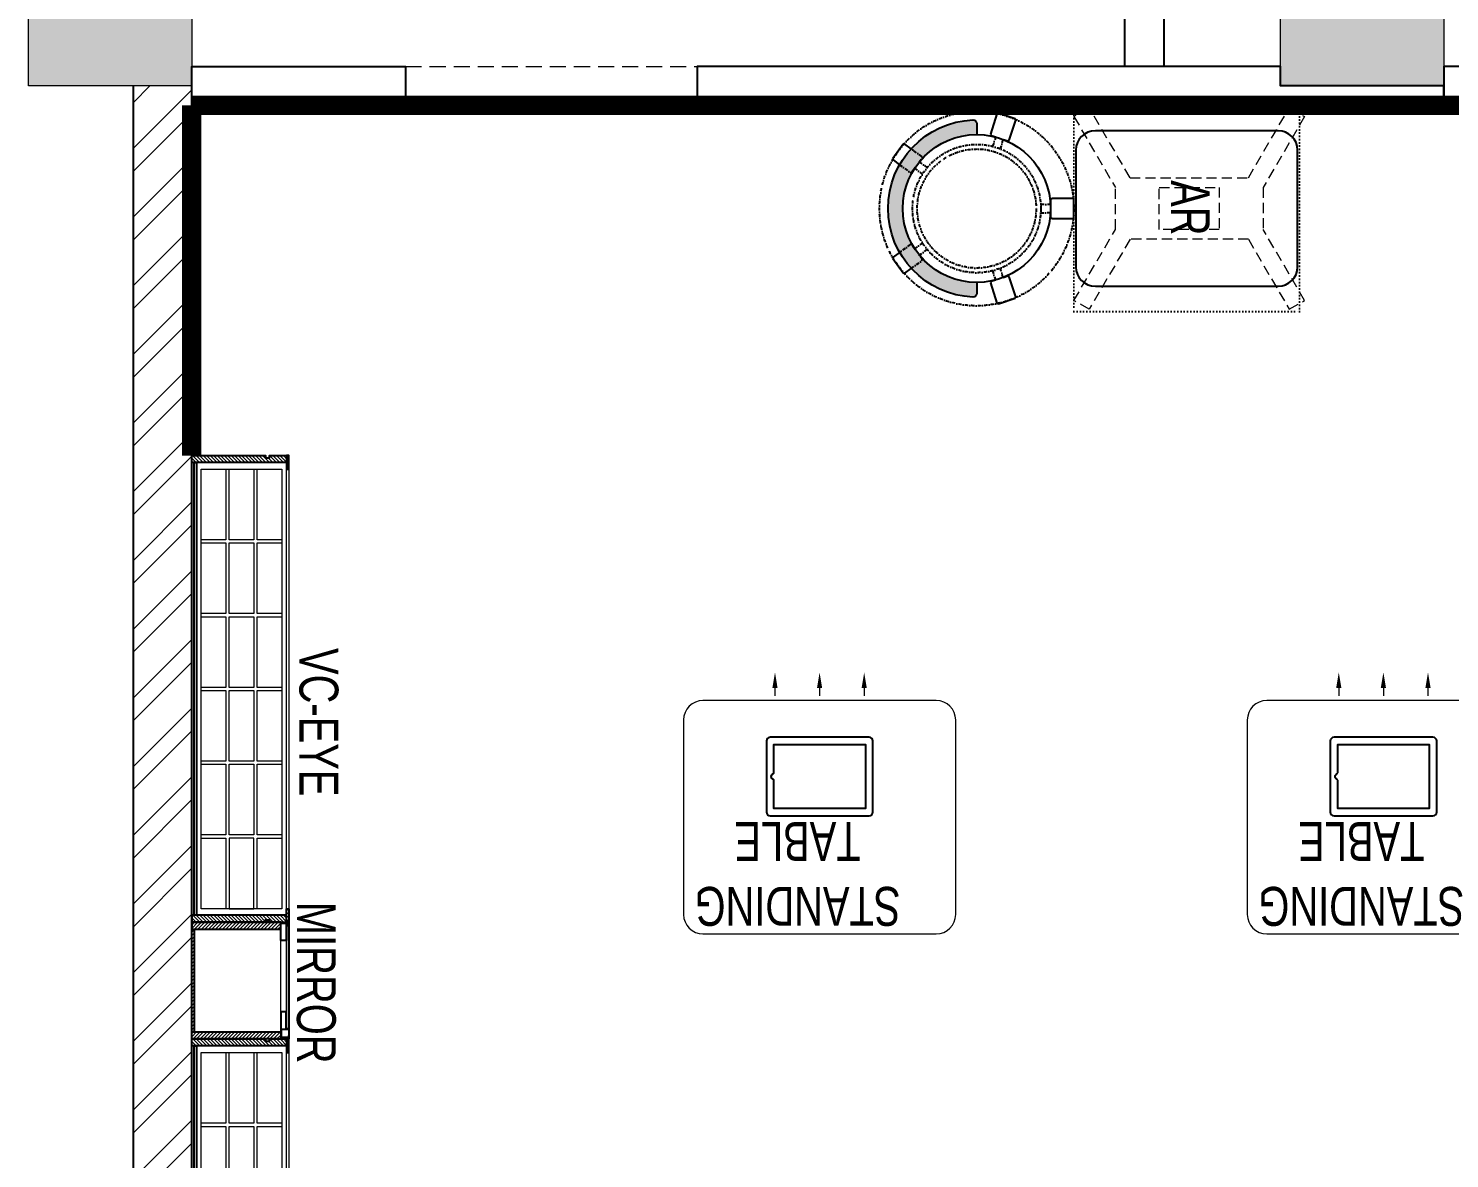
# Model space of a CAD drawing. Header units: feet. Extents: x 9925359 to 9932229, y -5941136 to -5927818.
# Drawn here: x 9925359 to 9929014, y -5934195 to -5931290 of the extents above; entities that cross this region are included whole.
import ezdxf

# ---------------------------------------------------------------- set-up
doc = ezdxf.new("R2010")
doc.units = ezdxf.units.FT
doc.header["$LTSCALE"] = 33
doc.header["$MEASUREMENT"] = 0
for name, pattern in [('a_p6_plan_L18$0$HIDDEN', [0.375, 0.25, -0.125]), ('ACAD_ISO03W100', [30, 12, -18]), ('DASHDOT2', [0.5, 0.25, -0.125, 0, -0.125]), ('DOT', [0.25, 0, -0.25]), ('HIDDEN2', [4.7624999999999975, 3.174999999999998, -1.587499999999999])]:
    doc.linetypes.add(name, pattern=pattern)
doc.layers.add('A-WALL', color=1, linetype='Continuous')
for name, color, linetype, lineweight in [('column hatch', 5, 'Continuous', 0), ('HATCH', 9, 'Continuous', 9), ('LENS-DIM', 252, 'Continuous', 5), ('LENS-PARTITION', 21, 'Continuous', 25), ('LENS-TEXT', 31, 'Continuous', 5), ('LENS_CURTAIN', 5, 'a_p6_plan_L18$0$HIDDEN', 9), ('LENS_TEXT', 31, 'Continuous', 5), ('LK-FF&E FLOOR', 1, 'Continuous', 9), ('LK-FF&E WALL', 1, 'Continuous', 9), ('LK-FLUTTED FINISH', 20, 'Continuous', 30), ('LK-MIRROR', 133, 'Continuous', 13), ('LN-ELEVATION-1', 81, 'Continuous', 25), ('LN-ELEVATION-2', 103, 'Continuous', 20), ('LN-ELEVATION-3', 125, 'Continuous', 18), ('LN-ELEVATION-4', 145, 'Continuous', 13), ('LN-HATCH', 251, 'Continuous', 0), ('PLANO-TXT', 252, 'Continuous', 5)]:
    doc.layers.add(name, color=color, linetype=linetype, lineweight=lineweight)
doc.styles.add('LK TXT', font='GILC____.TTF', dxfattribs={"height": 100})
pattern_1 = [(45, (7858054.083674966, 3504049.203216764), (-4.490128060534575, 4.490128060534575), [])]

# ---------------------------------------------------------------- blocks, each defined once
blk = doc.blocks.new('VC HD 1200')
at = {"layer": 'LN-HATCH', "ltscale": 0.5}
h = blk.add_hatch(dxfattribs=at)
h.set_pattern_fill('ANSI31', color=256, scale=2)
h.set_pattern_definition([(45, (3760859.752907088, 1795248.935917533), (-4.490128060534575, 4.490128060534575), [])])
h.paths.add_polyline_path([(-1200, 250), (-1200, 60), (-1194, 60), (-1194, 50), (-1200, 50), (-1200, 6), (-1182, 6), (-1182, 250)])
h = blk.add_hatch(dxfattribs=at)
h.set_pattern_fill('ANSI31', color=256, scale=2)
h.set_pattern_definition(pattern_1)
h.paths.add_polyline_path([(0, 250), (0, 60), (-6, 60), (-6, 50), (0, 50), (0, 6), (-18, 6), (-18, 250)])
h = blk.add_hatch(dxfattribs=at)
h.set_pattern_fill('ANSI31', color=256, scale=2)
h.set_pattern_definition([(45, (7858047.083674965, 3504049.203216764), (-4.490128060534575, 4.490128060534575), [])])
h.paths.add_polyline_path([(-1165, 6), (-1165, 0), (-1200, 0), (-1200, 6)])
h = blk.add_hatch(dxfattribs=at)
h.set_pattern_fill('ANSI31', color=256, scale=2)
h.set_pattern_definition(pattern_1)
h.paths.add_polyline_path([(-28, 6), (-28, 0), (0, 0), (0, 6)])
at = {"layer": 'LN-ELEVATION-1', "ltscale": 0.5}
for points in [[(-1200, 250), (-1200, 60), (-1194, 60), (-1194, 50), (-1200, 50), (-1200, 6), (-1182, 6), (-1182, 250)], [(-18, 238), (-1182, 238), (-1182, 244), (-18, 244)], [(0, 250), (0, 60), (-6, 60), (-6, 50), (0, 50), (0, 6), (-18, 6), (-18, 250)], [(-1165, 6), (-1165, 0), (-1200, 0), (-1200, 6)], [(-35, 6), (-35, 0), (0, 0), (0, 6)]]:
    blk.add_lwpolyline(points, close=True, dxfattribs=at)
at = {"layer": 'LN-ELEVATION-3', "ltscale": 0.5}
for p, q in [((-1182, 250), (-18, 250)), ((-1165, 6), (-35, 6)), ((-35, 0), (-1165, 0))]:
    blk.add_line(p, q, dxfattribs=at)
for points in [[(-1165.000000000465, 226), (-35, 226), (-35, 18), (-1165.000000000465, 18)], [(-1165.000000000465, 226), (-983.3333333334886, 226), (-983.3333333334886, 162), (-1165.000000000465, 162)], [(-975.3333333334886, 226), (-793.6666666665112, 226), (-793.6666666665112, 162), (-975.3333333334886, 162)], [(-785.6666666665112, 226), (-603.9999999995342, 226), (-603.9999999995342, 162), (-785.6666666665112, 162)], [(-595.9999999995342, 226), (-414.3333333325572, 226), (-414.3333333325572, 162), (-595.9999999995342, 162)], [(-406.3333333325572, 226), (-224.6666666655801, 226), (-224.6666666655801, 162), (-406.3333333325572, 162)], [(-216.6666666655801, 226), (-34.99999999860302, 226), (-34.99999999860302, 162), (-216.6666666655801, 162)], [(-1165.000000000465, 90), (-983.3333333334886, 90), (-983.3333333334886, 154), (-1165.000000000465, 154)], [(-975.3333333334886, 154), (-793.6666666665112, 154), (-793.6666666665112, 90), (-975.3333333334886, 90)], [(-785.6666666665112, 154), (-603.9999999995342, 154), (-603.9999999995342, 90), (-785.6666666665112, 90)], [(-595.9999999995342, 154), (-414.3333333325572, 154), (-414.3333333325572, 90), (-595.9999999995342, 90)], [(-406.3333333325572, 154), (-224.6666666655801, 154), (-224.6666666655801, 90), (-406.3333333325572, 90)], [(-216.6666666655801, 154), (-34.99999999860302, 154), (-34.99999999860302, 90), (-216.6666666655801, 90)], [(-1165.000000000465, 82), (-983.3333333334886, 82), (-983.3333333334886, 18), (-1165.000000000465, 18)], [(-975.3333333334886, 82), (-793.6666666665112, 82), (-793.6666666665112, 18), (-975.3333333334886, 18)], [(-785.6666666665112, 82), (-603.9999999995342, 82), (-603.9999999995342, 18), (-785.6666666665112, 18)], [(-595.9999999995342, 82), (-414.3333333325572, 82), (-414.3333333325572, 18), (-595.9999999995342, 18)], [(-406.3333333325572, 82), (-224.6666666655801, 82), (-224.6666666655801, 18), (-406.3333333325572, 18)], [(-216.6666666655801, 82), (-34.99999999860302, 82), (-34.99999999860302, 18), (-216.6666666655801, 18)]]:
    blk.add_lwpolyline(points, close=True, dxfattribs=at)
blk = doc.blocks.new('A$C50c8a3d0')
at = {"layer": 'column hatch'}
h = blk.add_hatch(color=8, dxfattribs=at)
h.dxf.hatch_style = 1
h.paths.add_polyline_path([(-3365.410173052922, -6084.66466123145), (-3785.410173052922, -6084.66466123145), (-3785.410173052922, -6354.664661231451), (-3365.410173052922, -6354.664661231451)])
h.paths.add_polyline_path([(-3365.410173052922, -1714.664661231451), (-3785.410173052922, -1714.664661231451), (-3785.410173052922, -1984.664661231451), (-3365.410173052922, -1984.664661231451)])
h.paths.add_polyline_path([(-3365.410173052922, 2685.335338768549), (-3785.410173052922, 2685.335338768549), (-3785.410173052922, 2415.335338768549), (-3365.410173052922, 2415.335338768549)])
h.paths.add_polyline_path([(-3365.410173052922, 6035.335338768549), (-3785.410173052922, 6035.335338768549), (-3785.410173052922, 5765.335338768549), (-3365.410173052922, 5765.335338768549)])
h.paths.add_polyline_path([(2984.589826947078, 6035.335338768549), (2564.589826947078, 6035.335338768549), (2564.589826947078, 5765.335338768549), (2984.589826947078, 5765.335338768549)])
h.paths.add_polyline_path([(3084.589826947079, 2685.335338768549), (2664.589826947078, 2685.335338768549), (2664.589826947078, 2415.335338768549), (3084.589826947079, 2415.335338768549)])
h.paths.add_polyline_path([(3084.589826947079, -1714.664661231451), (2664.589826947078, -1714.664661231451), (2664.589826947078, -1984.664661231451), (3084.589826947079, -1984.664661231451)])
h.paths.add_polyline_path([(3084.589826947079, -6084.66466123145), (2664.589826947078, -6084.66466123145), (2664.589826947078, -6354.664661231451), (3084.589826947079, -6354.664661231451)])
h.paths.add_polyline_path([(-145.4101730529219, -6084.66466123145), (-565.4101730529219, -6084.66466123145), (-565.4101730529219, -6354.664661231451), (-145.4101730529219, -6354.664661231451)])
h.paths.add_polyline_path([(-145.4101730529219, -1714.664661231451), (-565.4101730529219, -1714.664661231451), (-565.4101730529219, -1984.664661231451), (-145.4101730529219, -1984.664661231451)])
h.paths.add_polyline_path([(-145.4101730529219, 2685.335338768549), (-565.4101730529219, 2685.335338768549), (-565.4101730529219, 2415.335338768549), (-145.4101730529219, 2415.335338768549)])
at = {"layer": 'LN-HATCH'}
h = blk.add_hatch(dxfattribs=at)
h.set_pattern_fill('ANSI32', color=256, scale=333, angle=180)
h.set_pattern_definition([(225, (-10084900.59557978, 5279619.596572482), (88.29995930067012, -88.29995930067015), []), (225, (-10084959.46221921, 5279619.596572482), (88.29995930067012, -88.29995930067015), [])])
h.paths.add_polyline_path([(-3515.410173052922, 5765.335338768549), (-3515.410173052922, 2685.335338768549), (-3365.410173052922, 2685.335338768549), (-3365.410173052922, 5765.335338768549)])
h.paths.add_polyline_path([(-3515.410173052922, 2415.335338768549), (-3515.410173052922, -1714.664661231451), (-3365.410173052922, -1714.664661231451), (-3365.410173052922, 2415.335338768549)])
h.paths.add_polyline_path([(-3515.410173052922, -1984.664661231451), (-3515.410173052922, -6084.66466123145), (-3365.410173052922, -6084.66466123145), (-3365.410173052922, -1984.664661231451)])
at = {"layer": 'A-WALL'}
for p, q in [((-3515.410173052922, -1714.664661231451, -11587.38237223599), (-3515.410173052922, 2415.335338768549, -11587.38237223599)), ((-3365.410173052922, -1714.664661231451, -11587.38237223599), (-3365.410173052922, 2415.335338768549, -11587.38237223599))]:
    blk.add_line(p, q, dxfattribs=at)
at = {"layer": 'column hatch', "color": 8, "elevation": -11587.38237223599}
for points in [[(-3785.410173052922, 2415.335338768549), (-3785.410173052922, 2685.335338768549), (-3365.410173052922, 2685.335338768549), (-3365.410173052922, 2415.335338768549)], [(-565.4101730529219, 2415.335338768549), (-565.4101730529219, 2685.335338768549), (-145.4101730529219, 2685.335338768549), (-145.4101730529219, 2415.335338768549)]]:
    blk.add_lwpolyline(points, close=True, dxfattribs=at)
blk = doc.blocks.new('AR')
at = {"layer": 'LN-ELEVATION-2', "linetype": 'DOT', "lineweight": 25}
blk.add_lwpolyline([(0, 13.41378593863919), (530, 13.41378593863919), (530, 593.4137859386392), (0, 593.4137859386392)], close=True, dxfattribs=at)
at = {"layer": 'LN-ELEVATION-2', "lineweight": 25}
blk.add_lwpolyline([(465, 68.22063546301797), (465, 538.2206354630179, 0.4142135623730951), (415, 588.2206354630177), (115, 588.2206354630177, 0.4142135623730951), (65, 538.2206354630179), (65, 68.22063546301797, 0.4142135623730951), (115, 18.22063546301797), (415, 18.22063546301797, 0.4142135623730951)], format="xyb", close=True, dxfattribs=at)
at = {"layer": 'LN-ELEVATION-4', "linetype": 'HIDDEN2', "ltscale": 0.25}
for points in [[(185.8456009030342, 448.8780772723258), (5.888936847448348, 554.0078910568263), (28.48512306064368, 593.350836840691), (211.0874861851335, 486.6754184374586)], [(344.154399111867, 448.8780772762837), (524.1110631600021, 554.0078910947777), (501.5148769393563, 593.3508368753828), (318.9125138223171, 486.6754184374586)], [(211.0874861851335, 486.6754184376913), (318.9125138223171, 486.6754184376913)], [(185.8456009030342, 144.472759603057), (185.8456009030342, 448.8780772723258)], [(344.154399111867, 448.8780772762837), (344.154399111867, 144.4727595990989)], [(185.8456009030342, 144.472759603057), (5.888936847448348, 39.34294581855647), (28.48512306064368, 3.46917659e-08), (211.0874861851335, 106.6754184379242)], [(344.154399111867, 144.4727595990989), (524.1110631600021, 39.34294578060508), (501.5148769393563, 0), (318.9125138223171, 106.6754184379242)], [(318.9125138223171, 106.6754184376914), (211.0874861851335, 106.6754184376914)]]:
    blk.add_lwpolyline(points, dxfattribs=at)
blk.add_lwpolyline([(210.8456009030342, 373.9866790841333), (319.154399111867, 373.9866790841333), (319.154399111867, 219.3641577917151), (210.8456009030342, 219.3641577917151)], close=True, dxfattribs=at)
blk = doc.blocks.new('DR STOOL')
at = {"layer": 'HATCH'}
h = blk.add_hatch(dxfattribs=at)
h.set_pattern_fill('ANSI36', color=250, angle=-90.00000000000001)
h.set_pattern_definition([(315, (-227.8099174643867, 917.3997257252777), (6.173926083235043, -1.683798022700468), [7.9375, -1.587499999999999, 0, -1.587499999999999])])
edge = h.paths.add_edge_path()
edge.add_line((-190.0000000041909, 4.511094e-10), (-218.6899174675346, 4.511094e-10))
edge.add_arc((-218.6899174670689, 9.120000000388245), 9.119999999940092, 177.6119845363388, 269.9999999996136, ccw=False)
edge.add_arc((-1.8626451e-09, 3.565219e-10), 228.000000002257, 2.3880154632688004, 177.6119845367313, ccw=False)
edge.add_arc((218.6899174633436, 9.120000000497384), 9.120000000051716, -90.00000000034493, 2.3880154629299, ccw=False)
edge.add_line((218.6899174633436, 4.511094e-10), (190, 4.511094e-10))
edge.add_arc((-1.8626451e-09, 4.511094e-10), 190.000000001979, -1.27e-14, 180)
at = {"layer": 'LN-ELEVATION-1', "color": 1, "ltscale": 100}
for p, q in [((-165.2704676063731, 189.0243927398114), (-165.9069543029182, 185.0820035930228)), ((-165.9069543029182, 185.0820035930228), (-153.8003208162263, 168.3135803133482)), ((-128.6221585394814, 215.4841044476634), (-165.2704676063731, 189.0243927398114)), ((-124.7228340068832, 214.8545704018979), (-128.6221585394814, 215.4841044476634)), ((-112.6981821293011, 198.1996966340157), (-124.7228340068832, 214.8545704018979)), ((124.7553772013634, 214.9803744515593), (112.5488144652918, 198.2845540212292)), ((128.7014972954057, 215.5933048763618), (124.7553772013634, 214.9803744515593)), ((128.7014972954057, 215.5933048763618), (124.7553772013634, 214.9803744515593)), ((165.1911288509145, 188.915192311113), (128.7014972954057, 215.5933048763618)), ((165.1911288509145, 188.915192311113), (128.7014972954057, 215.5933048763618)), ((153.6734594982117, 168.4294150282658), (165.7973639420234, 185.0121775862135)), ((165.7973639420234, 185.0121775862135), (165.1911288509145, 188.915192311113)), ((165.7973639420234, 185.0121775862135), (165.1911288509145, 188.915192311113)), ((-191.2928382232785, -35.45407700946089), (-242.9550312487409, -52.24013893969095)), ((-187.9259491492994, -37.1695928365807), (-191.2928382232785, -35.45407700946089)), ((191.3981811110861, -35.27656588272658), (188.0651108901948, -36.96233201187715)), ((243.0100176925771, -52.21682526778022), (191.3981811110861, -35.27656588272658)), ((-242.9550312487409, -52.24013893969095), (-244.7482102331705, -55.75945052818861)), ((-244.7482102331705, -55.75945052818861), (-230.7800458371639, -98.74904560100549)), ((-184.1424400564283, -48.81403796559607), (-187.9259491492994, -37.1695928365807)), ((-173.8639617776498, -80.4479453730819), (-177.8421125086024, -68.2044548037811)), ((177.6922140880488, -68.56540505095472), (173.8739495249465, -80.1985000452405)), ((188.0651108901948, -36.96233201187715), (184.0504167033359, -49.19388854173303)), ((230.715890809428, -98.7280946081737), (244.8123673382215, -55.78040257930116)), ((244.8123673382215, -55.78040257930116), (243.0100176925771, -52.21682526778022)), ((-230.7800458371639, -98.74904560100549), (-227.2218665438704, -100.5620286722478)), ((-227.2218665438704, -100.5620286722478), (-175.5596735184081, -83.7759667420105)), ((-175.5596735184081, -83.7759667420105), (-173.8639617776498, -80.4479453730819)), ((173.8739495249465, -80.1985000452405), (175.5794035866856, -83.5704969359358)), ((175.5794035866856, -83.5704969359358), (227.1912401677109, -100.5107563209894)), ((227.1912401677109, -100.5107563209894), (230.715890809428, -98.7280946081737)), ((-22.72193054761737, -190.2142363802995), (-25.39390889601782, -192.886214728569)), ((-25.39390889601782, -192.886214728569), (-25.39390889601782, -247.2070584567482)), ((-10.47823652112856, -190.2142363802995), (-22.72193054761737, -190.2142363802995)), ((22.78362171910703, -190.2142363802995), (9.910054048988968, -190.2142363802995)), ((25.42475448176265, -192.8553691428751), (22.78362171910703, -190.2142363802995)), ((25.42475448176265, -247.1762128710543), (25.42475448176265, -192.8553691428751)), ((-25.39390889601782, -247.2070584567482), (-22.60096735274419, -250)), ((-22.60096735274419, -250), (22.60096735274419, -250)), ((22.60096735274419, -250), (25.42475448176265, -247.1762128710543))]:
    blk.add_line(p, q, dxfattribs=at)
at = {"layer": 'LN-ELEVATION-1', "linetype": 'DASHDOT2'}
for p, q in [((-92.92521573789418, 170.8129362839827), (-112.6981821293011, 198.1996966340157)), ((112.5488144652918, 198.2845540212292), (92.69529851106927, 171.1294289919315)), ((-153.8003208162263, 168.3135803133482), (-134.1093360339291, 141.0403694751003)), ((-130.4219571123831, 140.4450534014686), (-119.9844727469608, 147.9808124662595)), ((-119.9844727469608, 147.9808124662595), (-105.3687285655178, 126.9741353208374)), ((-103.4542870586738, 159.9154408004979), (-93.52748446213081, 167.0824927485227)), ((-88.15393704269081, 139.4771787207864), (-103.4542870586738, 159.9154408004979)), ((-93.52748446213081, 167.0824927485227), (-92.92521573789418, 170.8129362839827)), ((103.6608748426661, 159.8406005539291), (88.19885099539533, 139.4487815762331)), ((92.69529851106927, 171.1294289919315), (93.26858203159645, 167.4385604566923)), ((93.26858203159645, 167.4385604566923), (103.6608748426661, 159.8406005539291)), ((105.4096150295809, 126.94019481352), (120.1194891873747, 147.8074627162714)), ((120.1194891873747, 147.8074627162714), (130.0033113472163, 140.5812532722048)), ((133.7372852512635, 141.1612321265929), (153.6734594982117, 168.4294150282658)), ((-134.1093360339291, 141.0403694751003), (-130.4219571123831, 140.4450534014686)), ((130.0033113472163, 140.5812532722048), (133.7372852512635, 141.1612321265929)), ((-159.954806596972, -40.49024384317454), (-184.1424400564283, -48.81403796559607)), ((-177.8421125086024, -68.2044548037811), (-153.4148110738024, -60.73628028803068)), ((153.3006618716754, -61.02382378749462), (177.6922140880488, -68.56540505095472)), ((184.0504167033359, -49.19388854173303), (159.8786162491887, -40.79004861696012)), ((-10.92024635523557, -164.6382343793375), (-10.47823652112856, -190.2142363802995)), ((9.910054048988968, -190.2142363802995), (10.35584833659231, -164.674698740353))]:
    blk.add_line(p, q, dxfattribs=at)
at = {"layer": 'LN-ELEVATION-1', "color": 1, "ltscale": 100}
blk.add_lwpolyline([(-190.0000000023283, 0), (-218.6899174656719, 0, -0.4264743413925903), (-227.8019973598421, 9.5, -0.959166304662544), (227.8019973593764, 9.5, -0.4264743413925903), (218.6899174647406, 0), (190.0000000013969, 0)], format="xyb", dxfattribs=at)
at = {"layer": 'LN-ELEVATION-1', "linetype": 'DASHDOT2'}
for radius in [250, 165, 153]:
    blk.add_circle((0, 0), radius, dxfattribs=at)
at = {"layer": 'LN-ELEVATION-1', "color": 1, "ltscale": 100}
blk.add_circle((0, 0), 190, dxfattribs=at)
blk = doc.blocks.new('Standing Table 700X600')
at = {"layer": 'LN-ELEVATION-1', "linetype": 'ByBlock', "lineweight": -2}
for p, q in [((-114.7243699021637, -32.29984612949194), (-114.7243699021637, -12)), ((0, -32.29984612949194), (0, -12)), ((114.7243699021637, -32.29984612949194), (114.7243699021637, -12))]:
    blk.add_line(p, q, dxfattribs=at)
at = {"layer": 'LN-ELEVATION-1'}
for points in [[(-127.25, 94.49999999997087), (126.75, 94.49999999997087, 0.4142135623713902), (136.75, 104.4999999999709), (136.75, 286.4999999999709, 0.4142135623713902), (126.75, 296.4999999999709), (-127.25, 296.4999999999709, 0.4142135623713902), (-137.25, 286.4999999999709), (-137.25, 104.4999999999709, 0.4142135623713902)], [(117.25, 185.9606079858495), (117.25, 113.5), (-117.75, 113.5), (-117.75, 277.5), (117.25, 277.5), (117.25, 205.0393920141796, 0.3275382217372251), (118.6499999994412, 203.1315136115008, -0.733799385757267), (118.6500000001397, 187.868486388732, 0.3275382217372252)]]:
    blk.add_lwpolyline(points, format="xyb", close=True, dxfattribs=at)
at = {"layer": 'LN-ELEVATION-1', "linetype": 'ByBlock', "lineweight": -2}
for points in [[(-108.0577032342553, -32.29984612949194), (-121.3910365682095, -32.29984612949194), (-114.7243699021637, -72.29984612949193)], [(6.666666666977107, -32.29984612949194), (-6.666666666045784, -32.29984612949194), (0, -72.29984612949193)], [(121.3910365691408, -32.29984612949194), (108.0577032361179, -32.29984612949194), (114.7243699021637, -72.29984612949193)]]:
    blk.add_solid(points, dxfattribs=at)
at = {"layer": 'LN-ELEVATION-2'}
blk.add_lwpolyline([(-300, 0), (300, 0, 0.4142135623725836), (350, 50), (350, 550, 0.4142135623725836), (300, 600), (-300, 600, 0.4142135623725837), (-350, 550), (-350, 50, 0.4142135623725836)], format="xyb", close=True, dxfattribs=at)
at = {"layer": 'LENS-TEXT', "color": 7, "linetype": 'Continuous', "ltscale": 3, "insert": (56.76527249882929, 445.9141869283921), "char_height": 100, "width": 783.9636358173434, "attachment_point": 5, "style": 'LK TXT'}
blk.add_mtext('STANDING TABLE', dxfattribs=at)
blk = doc.blocks.new('MIRROR')
at = {"layer": 'LN-HATCH', "ltscale": 0.5}
h = blk.add_hatch(dxfattribs=at)
h.set_pattern_fill('ANSI31', color=256, scale=2)
h.set_pattern_definition([(45, (4060433.741624544, 1708720.786904081), (-4.490128060534575, 4.490128060534575), [])])
h.paths.add_polyline_path([(212.944788963403, 101.3407590774622), (230.944788963403, 101.3407590774622), (230.944788963403, -127.6592409225377), (212.944788963403, -127.6592409225377)])
h.paths.add_polyline_path([(230.944788963403, 95.34075907746227), (494.9447889634027, 95.34075907746227), (494.9447889634027, 101.3407590774622), (230.944788963403, 101.3407590774622)])
h.paths.add_polyline_path([(512.9447889634027, 101.3407590774622), (494.9447889634027, 101.3407590774622), (494.9447889634027, -127.6592409225377), (512.9447889634027, -127.6592409225377)])
at = {"layer": 'Defpoints'}
blk.add_lwpolyline([(512.9447889634027, 101.3407590774622), (212.944788963403, 101.3407590774622), (212.944788963403, -148.6592409225377), (512.9447889634027, -148.6592409225377)], close=True, dxfattribs=at)
at = {"layer": 'LN-ELEVATION-1'}
for points in [[(212.944788963403, 101.3407590774622), (230.944788963403, 101.3407590774622), (230.944788963403, -127.6592409225377), (212.944788963403, -127.6592409225377)], [(230.944788963403, 95.34075907746227), (494.9447889634027, 95.34075907746227), (494.9447889634027, 101.3407590774622), (230.944788963403, 101.3407590774622)], [(512.9447889634027, 101.3407590774622), (494.9447889634027, 101.3407590774622), (494.9447889634027, -127.6592409225377), (512.9447889634027, -127.6592409225377)], [(259.944788963403, -141.6592409225377), (259.944788963403, -127.6592409225377), (214.944788963403, -127.6592409225377), (214.944788963403, -148.6592409225377), (223.944788963403, -148.6592409225377), (223.944788963403, -147.1592409225377), (216.444788963403, -147.1592409225377), (216.444788963403, -141.6592409225377)], [(442.944788963403, -141.6592409225377), (442.944788963403, -127.6592409225377), (487.9447889634028, -127.6592409225377), (487.9447889634028, -148.6592409225377), (478.9447889634026, -148.6592409225377), (478.9447889634026, -147.1592409225377), (486.4447889634027, -147.1592409225377), (486.4447889634027, -141.6592409225377)], [(504.944788963403, -148.6592409225377), (504.944788963403, -147.1592409225377), (509.444788963403, -147.1592409225377), (509.444788963403, -129.1592409225377), (487.9447889634028, -129.1592409225377), (487.9447889634028, -127.6592409225377), (510.9447889634028, -127.6592409225377), (510.9447889634028, -148.6592409225377)]]:
    blk.add_lwpolyline(points, close=True, dxfattribs=at)
at = {"layer": 'LN-ELEVATION-2', "color": 4, "lineweight": 0}
blk.add_lwpolyline([(216.444788963403, -141.6592409225377), (486.4447889634027, -141.6592409225377), (486.4447889634027, -147.1592409225377), (216.444788963403, -147.1592409225377)], close=True, dxfattribs=at)
at = {"layer": 'LN-ELEVATION-2'}
blk.add_lwpolyline([(259.944788963403, -141.6592409225377), (442.944788963403, -141.6592409225377), (442.944788963403, -127.6592409225377), (259.944788963403, -127.6592409225377)], close=True, dxfattribs=at)
at = {"layer": 'LN-ELEVATION-4', "ltscale": 0.5}
blk.add_line((478.9447889634026, -148.6592409225377), (223.944788963403, -148.6592409225377), dxfattribs=at)

msp = doc.modelspace()

# ---------------------------------------------------------------- linework, layer by layer
at = {"layer": 'LENS-PARTITION'}
for points in [[(9928279.220628569, -5931387.825118782), (9928179.220628569, -5931387.825118782), (9928179.220628569, -5929737.82511878), (9928279.220628569, -5929737.82511878)], [(9927079.220628573, -5931487.825118781), (9928999.220628569, -5931487.825118781), (9928999.220628569, -5931437.825118782), (9928579.220628569, -5931437.825118782), (9928579.220628569, -5931387.825118782), (9927079.220628573, -5931387.825118782)]]:
    msp.add_lwpolyline(points, close=True, dxfattribs=at)
at = {"layer": 'LENS-PARTITION', "elevation": -11587.38237223599}
for points in [[(9926329.220628573, -5931487.825118781), (9925779.22062857, -5931487.825118781), (9925779.22062857, -5931387.825118782), (9926329.220628573, -5931387.825118782)], [(9929129.220628569, -5931387.825036929), (9928999.220628569, -5931387.825036929), (9928999.220628569, -5931487.825118781), (9929129.220628569, -5931487.825118781)]]:
    msp.add_lwpolyline(points, close=True, dxfattribs=at)
at = {"layer": 'LENS_CURTAIN', "ltscale": 5, "elevation": -11587.38237223599}
msp.add_lwpolyline([(9926329.220628573, -5931387.825118782), (9927079.220628573, -5931387.825118782), (9927079.220628573, -5931487.825118781), (9926329.220628573, -5931487.825118781)], close=True, dxfattribs=at)
at = {"layer": 'LK-FLUTTED FINISH', "linetype": 'ACAD_ISO03W100', "ltscale": 0.05, "const_width": 50, "elevation": -11587.38237223599}
msp.add_lwpolyline([(9925779.220628569, -5931487.825118781), (9931709.220628569, -5931487.825118781)], dxfattribs=at)
at = {"layer": 'LK-MIRROR', "linetype": 'ACAD_ISO03W100', "ltscale": 0.05, "const_width": 50, "elevation": -11587.38237223599}
msp.add_lwpolyline([(9925779.22062857, -5931487.825118781), (9925779.220628569, -5932387.825118781)], dxfattribs=at)

# ---------------------------------------------------------------- block references
at = {"layer": 'LENS-DIM', "color": 2}
msp.add_blockref('A$C50c8a3d0', (9929144.630801624, -5933853.160457549), dxfattribs=at)
at = {"layer": 'LK-FF&E FLOOR'}
for name, p, rotation in [('DR STOOL', (9927797.999999996, -5931752.82511878), 89.99999999999996), ('AR', (9928641.413785938, -5932017.825118781), 89.99999999999996), ('Standing Table 700X600', (9927393.970628569, -5933017.57511878, -5793.691186117763), 180), ('Standing Table 700X600', (9928843.97062857, -5933017.57511878, -5793.691186117763), 180)]:
    msp.add_blockref(name, p, dxfattribs=dict(at, rotation=rotation))
at = {"layer": 'LK-FF&E WALL', "rotation": 90.00000000000003}
for p in [(9926029.220628569, -5932387.825118781, -11587.38237223599), (9926029.220628569, -5933887.825118781, -11587.38237223599)]:
    msp.add_blockref('VC HD 1200', p, dxfattribs=at)
at = {"layer": 'LK-FF&E WALL', "xscale": -1, "rotation": 90}
msp.add_blockref('MIRROR', (9925880.561387645, -5933374.880329818, -11587.38237223599), dxfattribs=at)

# ---------------------------------------------------------------- texts
at = {"layer": 'LENS-TEXT', "color": 0, "linetype": 'Continuous', "ltscale": 3, "insert": (9928347.484444056, -5931751.168081876), "char_height": 100, "attachment_point": 5, "rotation": 270, "style": 'LK TXT'}
msp.add_mtext_dynamic_manual_height_columns('AR', width=237.4408088319178, gutter_width=12.5, heights=[0], dxfattribs=at)
at = {"layer": 'LENS_TEXT', "linetype": 'Continuous', "ltscale": 3, "insert": (9926099.06621466, -5933743.156847814, -11587.38237223599), "char_height": 100, "width": 324.4738372093023, "attachment_point": 5, "rotation": 270, "style": 'LK TXT'}
msp.add_mtext('{\\C7;MIRROR}', dxfattribs=at)
at = {"layer": 'PLANO-TXT', "linetype": 'Continuous', "ltscale": 3, "insert": (9926105.535248512, -5933073.446837992, -11587.38237223599), "char_height": 100, "width": 271.7848837209302, "attachment_point": 5, "rotation": 270, "style": 'LK TXT'}
msp.add_mtext('VC-EYE', dxfattribs=at)

doc.saveas('drawing.dxf')
